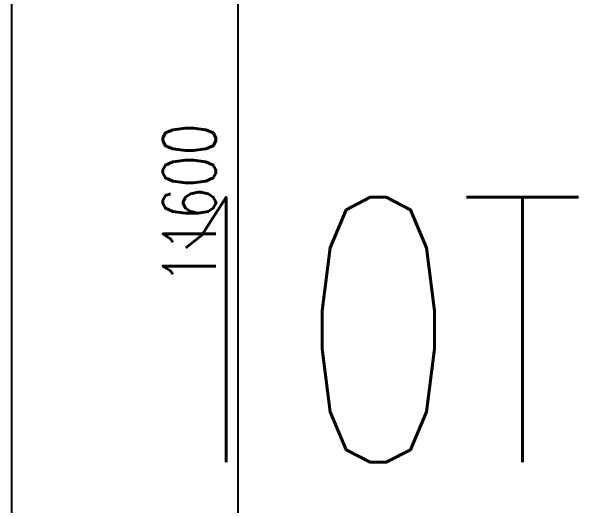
# Model space of a CAD drawing. Extents: x 220580 to 2027826, y -309201 to 71987.
# Drawn here: x 297698 to 300884, y -219925 to -217150 of the extents above; entities that cross this region are included whole.
import ezdxf

# ---------------------------------------------------------------- set-up
doc = ezdxf.new("R2010")
doc.units = 0
doc.linetypes.add('DOTE', pattern=[2.42, 2, -0.2, 0.02, -0.2])
for name, color, linetype in [('A-AXIS-DOTE', 14, 'DOTE'), ('A-LIN-V', 9, 'Continuous'), ('建-文字', 7, 'Continuous')]:
    doc.layers.add(name, color=color, linetype=linetype)
doc.styles.add('_TCH_DIM_T3', font='SIMPLEX', dxfattribs={"width": 0.705882, "bigfont": 'GBCBIG'})
doc.styles.add('A-STANDARD', font='SIMPLEX', dxfattribs={"bigfont": 'GBCBIG'})
doc.dimstyles.new('_TCH_ARCH&&100', dxfattribs={"dimtxt": 297.5, "dimasz": 100, "dimexe": 100, "dimexo": 100, "dimgap": 126.25, "dimtad": 1, "dimdec": 0, "dimzin": 0, "dimdsep": 46, "dimtxsty": '_TCH_DIM_T3', "dimblk": 'ARCHTICK', "dimcen": 0.09, "dimclrt": 7, "dimazin": 2, "dimtfac": 1, "dimtdec": 0, "dimtix": 1, "dimtmove": 2, "dimatfit": 3, "dimfxl": 0, "dimtolj": 1, "dimtzin": 0, "dimarcsym": 0})

# ---------------------------------------------------------------- blocks, each defined once
blk = doc.blocks.new('b234swerwr')
at = {"layer": 'A-AXIS-DOTE', "color": 4}
blk.add_line((-1570355.4, 578015), (-1570355.4, 564377.5), dxfattribs=at)
at = {"layer": '建-文字', "color": 4, "style": 'A-STANDARD', "width": 0.705882}
blk.add_text('10T', height=1487.5, dxfattribs=at).set_placement((-1569645, 571980))
blk = doc.blocks.new('_ArchTick')
at = {"color": 0, "linetype": 'ByBlock', "const_width": 0.4}
blk.add_lwpolyline([(-0.5, -0.5), (0.5, 0.5)], dxfattribs=at)
blk = doc.blocks.new('*D1014')
at = {"layer": 'A-LIN-V', "color": 0, "lineweight": -2, "transparency": 16777216}
for p, q in [((297798.2, -212429), (299072.7, -212429)), ((298972.7, -224029), (298972.7, -212429)), ((297798.2, -224029), (299072.7, -224029))]:
    blk.add_line(p, q, dxfattribs=at)
at = {"layer": 'Defpoints', "color": 0, "transparency": 16777216}
for p in [(297698.2, -212429), (298972.7, -212429), (297698.2, -224029)]:
    blk.add_point(p, dxfattribs=at)
at = {"layer": 'A-LIN-V', "color": 0, "lineweight": -2, "transparency": 16777216, "xscale": 100, "yscale": 100, "zscale": 100}
for p, rotation in [((298972.7, -212429), 90), ((298972.7, -224029), 270)]:
    blk.add_blockref('_ArchTick', p, dxfattribs=dict(at, rotation=rotation))
at = {"layer": 'A-LIN-V', "color": 7, "transparency": 16777216, "insert": (298697.7, -218229), "char_height": 297.5, "attachment_point": 5, "rotation": 90, "style": '_TCH_DIM_T3'}
blk.add_mtext('\\A1;11600', dxfattribs=at)

msp = doc.modelspace()

# ---------------------------------------------------------------- block references
at = {"layer": 'A-LIN-V'}
msp.add_blockref('b234swerwr', (1868053.6, -791661.5), dxfattribs=at)

# ---------------------------------------------------------------- dimensions: what is measured, and where the dimension line sits
at = {"layer": 'A-LIN-V', "color": 2}
dim = msp.add_aligned_dim(p1=(297698.2, -224029), p2=(297698.2, -212429), distance=-1274.5, dimstyle='_TCH_ARCH&&100', dxfattribs=at)
dim.commit()
dim.dimension.update_dxf_attribs({"geometry": '*D1014', "text_midpoint": (298697.7, -218229)})

doc.saveas('drawing.dxf')
